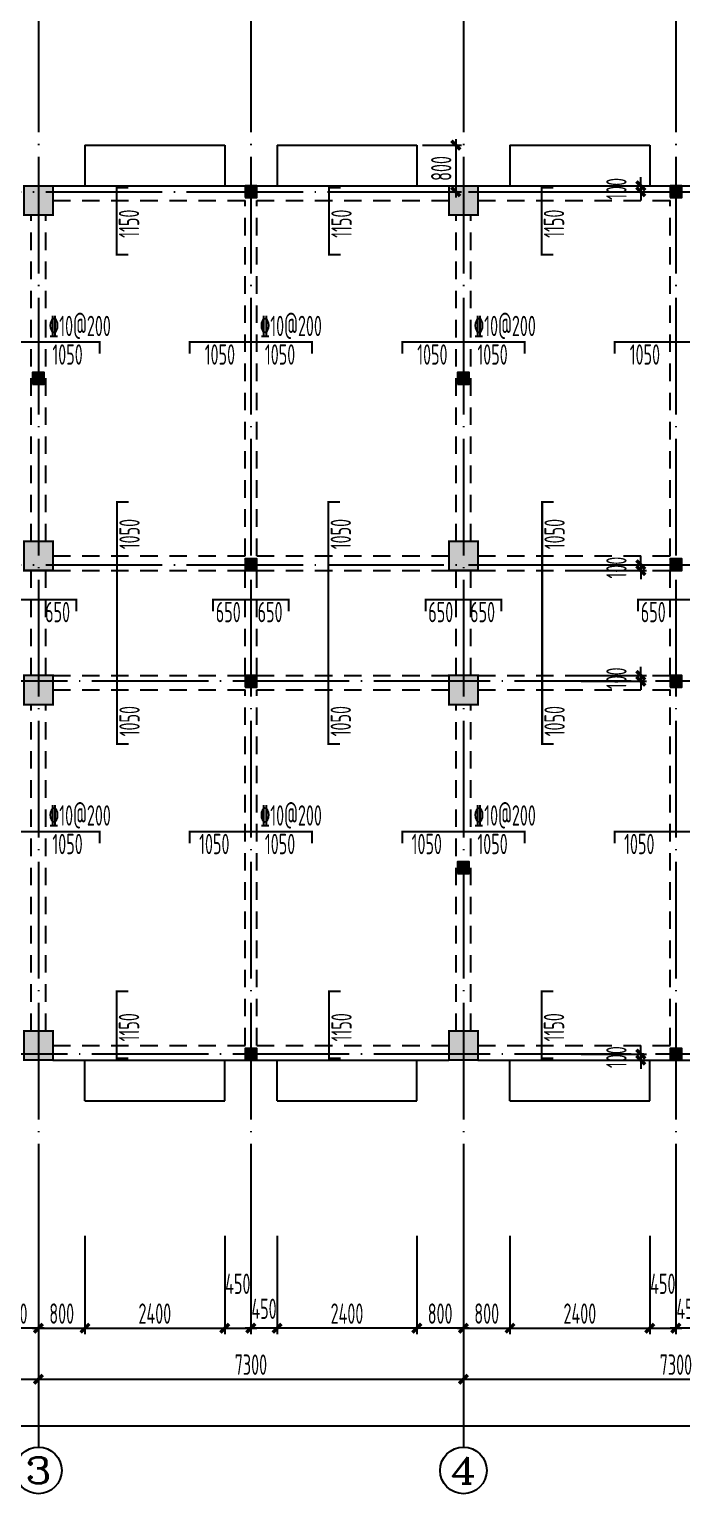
# Model space of a CAD drawing. Extents: x -472319 to -112444, y -516749 to -5704.
# Drawn here: x -292551 to -281344, y -131642 to -106511 of the extents above; entities that cross this region are included whole.
import ezdxf
from ezdxf.enums import TextEntityAlignment as Align

# ---------------------------------------------------------------- set-up
doc = ezdxf.new("R2010")
doc.units = 0
doc.header["$LTSCALE"] = 100
doc.header["$MEASUREMENT"] = 0
for name, pattern in [('3', [5, 3, -2]), ('CENTER', [2, 1.25, -0.25, 0.25, -0.25]), ('DOTE', [2.42, 2, -0.2, 0.02, -0.2])]:
    doc.linetypes.add(name, pattern=pattern)
for name, color, linetype in [('1301', 24, 'Continuous'), ('1305', 1, 'Continuous'), ('1306', 94, 'Continuous'), ('1307', 7, 'Continuous'), ('AXIS', 3, 'Continuous'), ('AXIS_TEXT', 7, 'Continuous'), ('COLUMN', 9, 'Continuous'), ('DOTE', 1, 'CENTER'), ('S_BEAM', 4, 'Continuous'), ('S_BEAMDASH', 134, '3'), ('S_CL', 2, 'Continuous'), ('坡道', 7, 'Continuous')]:
    doc.layers.add(name, color=color, linetype=linetype)
doc.styles.add('_TCH_AXIS', font='COMPLEX', dxfattribs={"bigfont": 'GBCBIG'})
doc.styles.add('COMPLEX', font='COMPLEX')
doc.styles.add('HZ', font='tssdeng.shx', dxfattribs={"width": 0.6, "height": 350, "bigfont": 'a.shx'})
doc.styles.get("Standard").update_dxf_attribs({"font": 'tssdeng.shx', "width": 0.6, "bigfont": 'a.shx'})
doc.dimstyles.new('DIMN', dxfattribs={"dimtxt": 350, "dimasz": 150, "dimexe": 100, "dimexo": 100, "dimgap": 75, "dimtad": 1, "dimdec": 0, "dimzin": 0, "dimdsep": 46, "dimtxsty": 'HZ', "dimblk": 'ARCHTICK', "dimcen": 0.09, "dimdle": 100, "dimclrd": 3, "dimclre": 3, "dimclrt": 7, "dimazin": 2, "dimtfac": 1, "dimtdec": 0, "dimtmove": 2, "dimatfit": 3, "dimldrblk": 'ARCHTICK', "dimfxl": 1, "dimtolj": 1, "dimtzin": 0, "dimarcsym": 0})

# ---------------------------------------------------------------- blocks, each defined once
blk = doc.blocks.new('_ArchTick')
at = {"color": 0, "linetype": 'ByBlock', "const_width": 0.4}
blk.add_lwpolyline([(-0.5, -0.5), (0.5, 0.5)], dxfattribs=at)
blk = doc.blocks.new('*D761')
at = {"layer": 'AXIS', "color": 3, "lineweight": -2, "transparency": 16777216}
for p, q in [((-299694, -128529), (-299694, -129777)), ((-292394, -128529), (-292394, -129777)), ((-299794, -129677), (-292294, -129677))]:
    blk.add_line(p, q, dxfattribs=at)
at = {"layer": 'Defpoints', "color": 0, "transparency": 16777216}
for p in [(-299694, -128429), (-292394, -128429), (-292394, -129677)]:
    blk.add_point(p, dxfattribs=at)
at = {"layer": 'AXIS', "color": 3, "lineweight": -2, "transparency": 16777216, "xscale": 150, "yscale": 150, "zscale": 150, "rotation": 180}
blk.add_blockref('_ArchTick', (-299694, -129677), dxfattribs=at)
at = {"layer": 'AXIS', "color": 3, "lineweight": -2, "transparency": 16777216, "xscale": 150, "yscale": 150, "zscale": 150}
blk.add_blockref('_ArchTick', (-292394, -129677), dxfattribs=at)
at = {"layer": 'AXIS', "color": 7, "transparency": 16777216, "insert": (-296044, -129427), "char_height": 350, "attachment_point": 5, "style": 'HZ'}
blk.add_mtext('\\A1;7300', dxfattribs=at)
blk = doc.blocks.new('*D762')
at = {"layer": 'AXIS', "color": 3, "lineweight": -2, "transparency": 16777216}
for p, q in [((-292394, -128529), (-292394, -129777)), ((-285094, -128529), (-285094, -129777)), ((-292494, -129677), (-284994, -129677))]:
    blk.add_line(p, q, dxfattribs=at)
at = {"layer": 'Defpoints', "color": 0, "transparency": 16777216}
for p in [(-292394, -128429), (-285094, -128429), (-285094, -129677)]:
    blk.add_point(p, dxfattribs=at)
at = {"layer": 'AXIS', "color": 3, "lineweight": -2, "transparency": 16777216, "xscale": 150, "yscale": 150, "zscale": 150, "rotation": 180}
blk.add_blockref('_ArchTick', (-292394, -129677), dxfattribs=at)
at = {"layer": 'AXIS', "color": 3, "lineweight": -2, "transparency": 16777216, "xscale": 150, "yscale": 150, "zscale": 150}
blk.add_blockref('_ArchTick', (-285094, -129677), dxfattribs=at)
at = {"layer": 'AXIS', "color": 7, "transparency": 16777216, "insert": (-288744, -129427), "char_height": 350, "attachment_point": 5, "style": 'HZ'}
blk.add_mtext('\\A1;7300', dxfattribs=at)
blk = doc.blocks.new('*D780')
at = {"layer": 'AXIS', "color": 3, "lineweight": -2, "transparency": 16777216}
for p, q in [((-285094, -128529), (-285094, -129777)), ((-277794, -128529), (-277794, -129777)), ((-285194, -129677), (-277694, -129677))]:
    blk.add_line(p, q, dxfattribs=at)
at = {"layer": 'Defpoints', "color": 0, "transparency": 16777216}
for p in [(-285094, -128429), (-277794, -128429), (-277794, -129677)]:
    blk.add_point(p, dxfattribs=at)
at = {"layer": 'AXIS', "color": 3, "lineweight": -2, "transparency": 16777216, "xscale": 150, "yscale": 150, "zscale": 150, "rotation": 180}
blk.add_blockref('_ArchTick', (-285094, -129677), dxfattribs=at)
at = {"layer": 'AXIS', "color": 3, "lineweight": -2, "transparency": 16777216, "xscale": 150, "yscale": 150, "zscale": 150}
blk.add_blockref('_ArchTick', (-277794, -129677), dxfattribs=at)
at = {"layer": 'AXIS', "color": 7, "transparency": 16777216, "insert": (-281444, -129427), "char_height": 350, "attachment_point": 5, "style": 'HZ'}
blk.add_mtext('\\A1;7300', dxfattribs=at)
blk = doc.blocks.new('*D786')
at = {"layer": 'AXIS', "color": 3, "lineweight": -2, "transparency": 16777216}
for p, q in [((-302694, -128529), (-302694, -130577)), ((-242894, -128529), (-242894, -130577)), ((-302794, -130477), (-242794, -130477))]:
    blk.add_line(p, q, dxfattribs=at)
at = {"layer": 'Defpoints', "color": 0, "transparency": 16777216}
for p in [(-302694, -128429), (-242894, -128429), (-242894, -130477)]:
    blk.add_point(p, dxfattribs=at)
at = {"layer": 'AXIS', "color": 3, "lineweight": -2, "transparency": 16777216, "xscale": 150, "yscale": 150, "zscale": 150, "rotation": 180}
blk.add_blockref('_ArchTick', (-302694, -130477), dxfattribs=at)
at = {"layer": 'AXIS', "color": 3, "lineweight": -2, "transparency": 16777216, "xscale": 150, "yscale": 150, "zscale": 150}
blk.add_blockref('_ArchTick', (-242894, -130477), dxfattribs=at)
at = {"layer": 'AXIS', "color": 7, "transparency": 16777216, "insert": (-272794, -130227), "char_height": 350, "attachment_point": 5, "style": 'HZ'}
blk.add_mtext('\\A1;59800', dxfattribs=at)
blk = doc.blocks.new('_AXISO')
blk.add_circle((0, 0), 0.5)
at = {"layer": 'AXIS_TEXT', "style": 'COMPLEX', "width": 1.041667}
blk.add_attdef('A', text='', height=0.56, dxfattribs=at).set_placement((-0.25, -0.28), (0.25, -0.28), align=Align.FIT)
blk = doc.blocks.new('*D817')
at = {"layer": '1301', "color": 3, "lineweight": -2, "transparency": 16777216}
for p, q in [((-281444, -127219), (-281444, -128901)), ((-280994, -127219), (-280994, -128901)), ((-280894, -128801), (-281544, -128801))]:
    blk.add_line(p, q, dxfattribs=at)
at = {"layer": 'Defpoints', "color": 0, "transparency": 16777216}
for p in [(-281444, -127119), (-280994, -127119), (-281444, -128801)]:
    blk.add_point(p, dxfattribs=at)
at = {"layer": '1301', "color": 3, "lineweight": -2, "transparency": 16777216, "xscale": 150, "yscale": 150, "zscale": 150, "rotation": 180}
blk.add_blockref('_ArchTick', (-281444, -128801), dxfattribs=at)
at = {"layer": '1301', "color": 3, "lineweight": -2, "transparency": 16777216, "xscale": 150, "yscale": 150, "zscale": 150}
blk.add_blockref('_ArchTick', (-280994, -128801), dxfattribs=at)
at = {"layer": '1301', "color": 7, "transparency": 16777216, "insert": (-281219, -128468), "char_height": 350, "attachment_point": 5, "style": 'HZ'}
blk.add_mtext('\\A1;450', dxfattribs=at)
blk = doc.blocks.new('*D818')
at = {"layer": '1301', "color": 3, "lineweight": -2, "transparency": 16777216}
for p, q in [((-285094, -127219), (-285094, -128901)), ((-284294, -127219), (-284294, -128901)), ((-285194, -128801), (-284194, -128801))]:
    blk.add_line(p, q, dxfattribs=at)
at = {"layer": 'Defpoints', "color": 0, "transparency": 16777216}
for p in [(-285094, -127119), (-284294, -127119), (-284294, -128801)]:
    blk.add_point(p, dxfattribs=at)
at = {"layer": '1301', "color": 3, "lineweight": -2, "transparency": 16777216, "xscale": 150, "yscale": 150, "zscale": 150, "rotation": 180}
blk.add_blockref('_ArchTick', (-285094, -128801), dxfattribs=at)
at = {"layer": '1301', "color": 3, "lineweight": -2, "transparency": 16777216, "xscale": 150, "yscale": 150, "zscale": 150}
blk.add_blockref('_ArchTick', (-284294, -128801), dxfattribs=at)
at = {"layer": '1301', "color": 7, "transparency": 16777216, "insert": (-284694, -128551), "char_height": 350, "attachment_point": 5, "style": 'HZ'}
blk.add_mtext('\\A1;800', dxfattribs=at)
blk = doc.blocks.new('*D819')
at = {"layer": '1301', "color": 3, "lineweight": -2, "transparency": 16777216}
for p, q in [((-284294, -127219), (-284294, -128901)), ((-281894, -127219), (-281894, -128901)), ((-284394, -128801), (-281794, -128801))]:
    blk.add_line(p, q, dxfattribs=at)
at = {"layer": 'Defpoints', "color": 0, "transparency": 16777216}
for p in [(-284294, -127119), (-281894, -127119), (-281894, -128801)]:
    blk.add_point(p, dxfattribs=at)
at = {"layer": '1301', "color": 3, "lineweight": -2, "transparency": 16777216, "xscale": 150, "yscale": 150, "zscale": 150, "rotation": 180}
blk.add_blockref('_ArchTick', (-284294, -128801), dxfattribs=at)
at = {"layer": '1301', "color": 3, "lineweight": -2, "transparency": 16777216, "xscale": 150, "yscale": 150, "zscale": 150}
blk.add_blockref('_ArchTick', (-281894, -128801), dxfattribs=at)
at = {"layer": '1301', "color": 7, "transparency": 16777216, "insert": (-283094, -128551), "char_height": 350, "attachment_point": 5, "style": 'HZ'}
blk.add_mtext('\\A1;2400', dxfattribs=at)
blk = doc.blocks.new('*D820')
at = {"layer": '1301', "color": 3, "lineweight": -2, "transparency": 16777216}
for p, q in [((-281894, -127219), (-281894, -128901)), ((-281444, -127219), (-281444, -128901)), ((-281994, -128801), (-281344, -128801))]:
    blk.add_line(p, q, dxfattribs=at)
at = {"layer": 'Defpoints', "color": 0, "transparency": 16777216}
for p in [(-281894, -127119), (-281444, -127119), (-281444, -128801)]:
    blk.add_point(p, dxfattribs=at)
at = {"layer": '1301', "color": 3, "lineweight": -2, "transparency": 16777216, "xscale": 150, "yscale": 150, "zscale": 150, "rotation": 180}
blk.add_blockref('_ArchTick', (-281894, -128801), dxfattribs=at)
at = {"layer": '1301', "color": 3, "lineweight": -2, "transparency": 16777216, "xscale": 150, "yscale": 150, "zscale": 150}
blk.add_blockref('_ArchTick', (-281444, -128801), dxfattribs=at)
at = {"layer": '1301', "color": 7, "transparency": 16777216, "insert": (-281669, -128039), "char_height": 350, "attachment_point": 5, "style": 'HZ'}
blk.add_mtext('\\A1;450', dxfattribs=at)
blk = doc.blocks.new('*D799')
at = {"layer": '1301', "color": 3, "lineweight": -2, "transparency": 16777216}
for p, q in [((-285894, -127219), (-285894, -128901)), ((-285094, -127219), (-285094, -128901)), ((-284994, -128801), (-285994, -128801))]:
    blk.add_line(p, q, dxfattribs=at)
at = {"layer": 'Defpoints', "color": 0, "transparency": 16777216}
for p in [(-285894, -127119), (-285094, -127119), (-285894, -128801)]:
    blk.add_point(p, dxfattribs=at)
at = {"layer": '1301', "color": 3, "lineweight": -2, "transparency": 16777216, "xscale": 150, "yscale": 150, "zscale": 150, "rotation": 180}
blk.add_blockref('_ArchTick', (-285894, -128801), dxfattribs=at)
at = {"layer": '1301', "color": 3, "lineweight": -2, "transparency": 16777216, "xscale": 150, "yscale": 150, "zscale": 150}
blk.add_blockref('_ArchTick', (-285094, -128801), dxfattribs=at)
at = {"layer": '1301', "color": 7, "transparency": 16777216, "insert": (-285494, -128551), "char_height": 350, "attachment_point": 5, "style": 'HZ'}
blk.add_mtext('\\A1;800', dxfattribs=at)
blk = doc.blocks.new('*D800')
at = {"layer": '1301', "color": 3, "lineweight": -2, "transparency": 16777216}
for p, q in [((-288294, -127219), (-288294, -128901)), ((-285894, -127219), (-285894, -128901)), ((-285794, -128801), (-288394, -128801))]:
    blk.add_line(p, q, dxfattribs=at)
at = {"layer": 'Defpoints', "color": 0, "transparency": 16777216}
for p in [(-288294, -127119), (-285894, -127119), (-288294, -128801)]:
    blk.add_point(p, dxfattribs=at)
at = {"layer": '1301', "color": 3, "lineweight": -2, "transparency": 16777216, "xscale": 150, "yscale": 150, "zscale": 150, "rotation": 180}
blk.add_blockref('_ArchTick', (-288294, -128801), dxfattribs=at)
at = {"layer": '1301', "color": 3, "lineweight": -2, "transparency": 16777216, "xscale": 150, "yscale": 150, "zscale": 150}
blk.add_blockref('_ArchTick', (-285894, -128801), dxfattribs=at)
at = {"layer": '1301', "color": 7, "transparency": 16777216, "insert": (-287094, -128551), "char_height": 350, "attachment_point": 5, "style": 'HZ'}
blk.add_mtext('\\A1;2400', dxfattribs=at)
blk = doc.blocks.new('*D801')
at = {"layer": '1301', "color": 3, "lineweight": -2, "transparency": 16777216}
for p, q in [((-288744, -127219), (-288744, -128901)), ((-288294, -127219), (-288294, -128901)), ((-288194, -128801), (-288844, -128801))]:
    blk.add_line(p, q, dxfattribs=at)
at = {"layer": 'Defpoints', "color": 0, "transparency": 16777216}
for p in [(-288744, -127119), (-288294, -127119), (-288744, -128801)]:
    blk.add_point(p, dxfattribs=at)
at = {"layer": '1301', "color": 3, "lineweight": -2, "transparency": 16777216, "xscale": 150, "yscale": 150, "zscale": 150, "rotation": 180}
blk.add_blockref('_ArchTick', (-288744, -128801), dxfattribs=at)
at = {"layer": '1301', "color": 3, "lineweight": -2, "transparency": 16777216, "xscale": 150, "yscale": 150, "zscale": 150}
blk.add_blockref('_ArchTick', (-288294, -128801), dxfattribs=at)
at = {"layer": '1301', "color": 7, "transparency": 16777216, "insert": (-288519, -128468), "char_height": 350, "attachment_point": 5, "style": 'HZ'}
blk.add_mtext('\\A1;450', dxfattribs=at)
blk = doc.blocks.new('*D802')
at = {"layer": '1301', "color": 3, "lineweight": -2, "transparency": 16777216}
for p, q in [((-292394, -127219), (-292394, -128901)), ((-291594, -127219), (-291594, -128901)), ((-292494, -128801), (-291494, -128801))]:
    blk.add_line(p, q, dxfattribs=at)
at = {"layer": 'Defpoints', "color": 0, "transparency": 16777216}
for p in [(-292394, -127119), (-291594, -127119), (-291594, -128801)]:
    blk.add_point(p, dxfattribs=at)
at = {"layer": '1301', "color": 3, "lineweight": -2, "transparency": 16777216, "xscale": 150, "yscale": 150, "zscale": 150, "rotation": 180}
blk.add_blockref('_ArchTick', (-292394, -128801), dxfattribs=at)
at = {"layer": '1301', "color": 3, "lineweight": -2, "transparency": 16777216, "xscale": 150, "yscale": 150, "zscale": 150}
blk.add_blockref('_ArchTick', (-291594, -128801), dxfattribs=at)
at = {"layer": '1301', "color": 7, "transparency": 16777216, "insert": (-291994, -128551), "char_height": 350, "attachment_point": 5, "style": 'HZ'}
blk.add_mtext('\\A1;800', dxfattribs=at)
blk = doc.blocks.new('*D803')
at = {"layer": '1301', "color": 3, "lineweight": -2, "transparency": 16777216}
for p, q in [((-291594, -127219), (-291594, -128901)), ((-289194, -127219), (-289194, -128901)), ((-291694, -128801), (-289094, -128801))]:
    blk.add_line(p, q, dxfattribs=at)
at = {"layer": 'Defpoints', "color": 0, "transparency": 16777216}
for p in [(-291594, -127119), (-289194, -127119), (-289194, -128801)]:
    blk.add_point(p, dxfattribs=at)
at = {"layer": '1301', "color": 3, "lineweight": -2, "transparency": 16777216, "xscale": 150, "yscale": 150, "zscale": 150, "rotation": 180}
blk.add_blockref('_ArchTick', (-291594, -128801), dxfattribs=at)
at = {"layer": '1301', "color": 3, "lineweight": -2, "transparency": 16777216, "xscale": 150, "yscale": 150, "zscale": 150}
blk.add_blockref('_ArchTick', (-289194, -128801), dxfattribs=at)
at = {"layer": '1301', "color": 7, "transparency": 16777216, "insert": (-290394, -128551), "char_height": 350, "attachment_point": 5, "style": 'HZ'}
blk.add_mtext('\\A1;2400', dxfattribs=at)
blk = doc.blocks.new('*D804')
at = {"layer": '1301', "color": 3, "lineweight": -2, "transparency": 16777216}
for p, q in [((-289194, -127219), (-289194, -128901)), ((-288744, -127219), (-288744, -128901)), ((-289294, -128801), (-288644, -128801))]:
    blk.add_line(p, q, dxfattribs=at)
at = {"layer": 'Defpoints', "color": 0, "transparency": 16777216}
for p in [(-289194, -127119), (-288744, -127119), (-288744, -128801)]:
    blk.add_point(p, dxfattribs=at)
at = {"layer": '1301', "color": 3, "lineweight": -2, "transparency": 16777216, "xscale": 150, "yscale": 150, "zscale": 150, "rotation": 180}
blk.add_blockref('_ArchTick', (-289194, -128801), dxfattribs=at)
at = {"layer": '1301', "color": 3, "lineweight": -2, "transparency": 16777216, "xscale": 150, "yscale": 150, "zscale": 150}
blk.add_blockref('_ArchTick', (-288744, -128801), dxfattribs=at)
at = {"layer": '1301', "color": 7, "transparency": 16777216, "insert": (-288969, -128039), "char_height": 350, "attachment_point": 5, "style": 'HZ'}
blk.add_mtext('\\A1;450', dxfattribs=at)
blk = doc.blocks.new('*D793')
at = {"layer": '1301', "color": 3, "lineweight": -2, "transparency": 16777216}
for p, q in [((-293194, -127219), (-293194, -128901)), ((-292394, -127219), (-292394, -128901)), ((-292294, -128801), (-293294, -128801))]:
    blk.add_line(p, q, dxfattribs=at)
at = {"layer": 'Defpoints', "color": 0, "transparency": 16777216}
for p in [(-293194, -127119), (-292394, -127119), (-293194, -128801)]:
    blk.add_point(p, dxfattribs=at)
at = {"layer": '1301', "color": 3, "lineweight": -2, "transparency": 16777216, "xscale": 150, "yscale": 150, "zscale": 150, "rotation": 180}
blk.add_blockref('_ArchTick', (-293194, -128801), dxfattribs=at)
at = {"layer": '1301', "color": 3, "lineweight": -2, "transparency": 16777216, "xscale": 150, "yscale": 150, "zscale": 150}
blk.add_blockref('_ArchTick', (-292394, -128801), dxfattribs=at)
at = {"layer": '1301', "color": 7, "transparency": 16777216, "insert": (-292794, -128551), "char_height": 350, "attachment_point": 5, "style": 'HZ'}
blk.add_mtext('\\A1;800', dxfattribs=at)
blk = doc.blocks.new('*D875')
at = {"layer": '1301', "color": 3, "lineweight": -2, "transparency": 16777216}
for p, q in [((-285794, -108499), (-285124, -108499)), ((-285224, -108399), (-285224, -109399)), ((-285794, -109299), (-285124, -109299))]:
    blk.add_line(p, q, dxfattribs=at)
at = {"layer": 'Defpoints', "color": 0, "transparency": 16777216}
for p in [(-285894, -108499), (-285894, -109299), (-285224, -109299)]:
    blk.add_point(p, dxfattribs=at)
at = {"layer": '1301', "color": 3, "lineweight": -2, "transparency": 16777216, "xscale": 150, "yscale": 150, "zscale": 150}
for p, rotation in [((-285224, -108499), 90), ((-285224, -109299), 270)]:
    blk.add_blockref('_ArchTick', p, dxfattribs=dict(at, rotation=rotation))
at = {"layer": '1301', "color": 7, "transparency": 16777216, "insert": (-285474, -108899), "char_height": 350, "attachment_point": 5, "rotation": 90, "style": 'HZ'}
blk.add_mtext('\\A1;800', dxfattribs=at)
blk = doc.blocks.new('*D883')
at = {"layer": '1301', "color": 3, "lineweight": -2, "transparency": 16777216}
for p, q in [((-283070, -124099), (-281947, -124099)), ((-282047, -124099), (-282047, -123949)), ((-282047, -124099), (-282047, -124199)), ((-283070, -124199), (-281947, -124199)), ((-282047, -124199), (-282047, -124349))]:
    blk.add_line(p, q, dxfattribs=at)
at = {"layer": 'Defpoints', "color": 0, "transparency": 16777216}
for p in [(-283170, -124099), (-283170, -124199), (-282047, -124199)]:
    blk.add_point(p, dxfattribs=at)
at = {"layer": '1301', "color": 3, "lineweight": -2, "transparency": 16777216, "xscale": 150, "yscale": 150, "zscale": 150}
for p, rotation in [((-282047, -124099), 270), ((-282047, -124199), 90)]:
    blk.add_blockref('_ArchTick', p, dxfattribs=dict(at, rotation=rotation))
at = {"layer": '1301', "color": 7, "transparency": 16777216, "insert": (-282466, -124149), "char_height": 350, "attachment_point": 5, "rotation": 90, "style": 'HZ'}
blk.add_mtext('\\A1;100', dxfattribs=at)
blk = doc.blocks.new('*D884')
at = {"layer": '1301', "color": 3, "lineweight": -2, "transparency": 16777216}
for p, q in [((-283070, -117599), (-281947, -117599)), ((-282047, -117599), (-282047, -117449)), ((-282047, -117599), (-282047, -117699)), ((-283070, -117699), (-281947, -117699)), ((-282047, -117699), (-282047, -117849))]:
    blk.add_line(p, q, dxfattribs=at)
at = {"layer": 'Defpoints', "color": 0, "transparency": 16777216}
for p in [(-283170, -117599), (-283170, -117699), (-282047, -117699)]:
    blk.add_point(p, dxfattribs=at)
at = {"layer": '1301', "color": 3, "lineweight": -2, "transparency": 16777216, "xscale": 150, "yscale": 150, "zscale": 150}
for p, rotation in [((-282047, -117599), 270), ((-282047, -117699), 90)]:
    blk.add_blockref('_ArchTick', p, dxfattribs=dict(at, rotation=rotation))
at = {"layer": '1301', "color": 7, "transparency": 16777216, "insert": (-282466, -117649), "char_height": 350, "attachment_point": 5, "rotation": 90, "style": 'HZ'}
blk.add_mtext('\\A1;100', dxfattribs=at)
blk = doc.blocks.new('*D885')
at = {"layer": '1301', "color": 3, "lineweight": -2, "transparency": 16777216}
for p, q in [((-282047, -115699), (-282047, -115549)), ((-283070, -115699), (-281947, -115699)), ((-283070, -115799), (-281947, -115799)), ((-282047, -115699), (-282047, -115799)), ((-282047, -115799), (-282047, -115949))]:
    blk.add_line(p, q, dxfattribs=at)
at = {"layer": 'Defpoints', "color": 0, "transparency": 16777216}
for p in [(-283170, -115699), (-283170, -115799), (-282047, -115799)]:
    blk.add_point(p, dxfattribs=at)
at = {"layer": '1301', "color": 3, "lineweight": -2, "transparency": 16777216, "xscale": 150, "yscale": 150, "zscale": 150}
for p, rotation in [((-282047, -115699), 270), ((-282047, -115799), 90)]:
    blk.add_blockref('_ArchTick', p, dxfattribs=dict(at, rotation=rotation))
at = {"layer": '1301', "color": 7, "transparency": 16777216, "insert": (-282466, -115749), "char_height": 350, "attachment_point": 5, "rotation": 90, "style": 'HZ'}
blk.add_mtext('\\A1;100', dxfattribs=at)
blk = doc.blocks.new('*D886')
at = {"layer": '1301', "color": 3, "lineweight": -2, "transparency": 16777216}
for p, q in [((-282047, -109199), (-282047, -109049)), ((-283070, -109199), (-281947, -109199)), ((-283070, -109299), (-281947, -109299)), ((-282047, -109199), (-282047, -109299)), ((-282047, -109299), (-282047, -109449))]:
    blk.add_line(p, q, dxfattribs=at)
at = {"layer": 'Defpoints', "color": 0, "transparency": 16777216}
for p in [(-283170, -109199), (-283170, -109299), (-282047, -109299)]:
    blk.add_point(p, dxfattribs=at)
at = {"layer": '1301', "color": 3, "lineweight": -2, "transparency": 16777216, "xscale": 150, "yscale": 150, "zscale": 150}
for p, rotation in [((-282047, -109199), 270), ((-282047, -109299), 90)]:
    blk.add_blockref('_ArchTick', p, dxfattribs=dict(at, rotation=rotation))
at = {"layer": '1301', "color": 7, "transparency": 16777216, "insert": (-282466, -109249), "char_height": 350, "attachment_point": 5, "rotation": 90, "style": 'HZ'}
blk.add_mtext('\\A1;100', dxfattribs=at)

msp = doc.modelspace()

# ---------------------------------------------------------------- hatches: boundary and pattern name
at = {"layer": 'COLUMN'}
h = msp.add_hatch(dxfattribs=at)
h.set_pattern_fill('ANSI31', color=0)
h.set_pattern_definition([(45, (-339881.33058, 76339.10955), (-0.08838834765, 0.08838834765), [])])
h.paths.add_polyline_path([(-288843.831, -109398.89), (-288643.831, -109398.89), (-288643.831, -109198.89), (-288843.831, -109198.89)])
h = msp.add_hatch(dxfattribs=at)
h.set_pattern_fill('ANSI31', color=0)
h.set_pattern_definition([(45, (-332581.33254, 76339.10955), (-0.08838834765, 0.08838834765), [])])
h.paths.add_polyline_path([(-281543.833, -109398.89), (-281343.833, -109398.89), (-281343.833, -109198.89), (-281543.833, -109198.89)])
h = msp.add_hatch(dxfattribs=at)
h.set_pattern_fill('ANSI31', color=0)
h.set_pattern_definition([(45, (-343531.33058, 73139.10809), (-0.08838834765, 0.08838834765), [])])
h.paths.add_polyline_path([(-292493.831, -112598.892), (-292293.831, -112598.892), (-292293.831, -112398.892), (-292493.831, -112398.892)])
h = msp.add_hatch(dxfattribs=at)
h.set_pattern_fill('ANSI31', color=0)
h.set_pattern_definition([(45, (-336231.33058, 73139.10809), (-0.08838834765, 0.08838834765), [])])
h.paths.add_polyline_path([(-285193.831, -112598.892), (-284993.831, -112598.892), (-284993.831, -112398.892), (-285193.831, -112398.892)])
h = msp.add_hatch(dxfattribs=at)
h.set_pattern_fill('ANSI31', color=0)
h.set_pattern_definition([(45, (-339881.33058, 69939.10858), (-0.08838834765, 0.08838834765), [])])
h.paths.add_polyline_path([(-288843.831, -115798.891), (-288643.831, -115798.891), (-288643.831, -115598.891), (-288843.831, -115598.891)])
h = msp.add_hatch(dxfattribs=at)
h.set_pattern_fill('ANSI31', color=0)
h.set_pattern_definition([(45, (-332581.33058, 69939.10858), (-0.08838834765, 0.08838834765), [])])
h.paths.add_polyline_path([(-281543.831, -115798.891), (-281343.831, -115798.891), (-281343.831, -115598.891), (-281543.831, -115598.891)])
h = msp.add_hatch(dxfattribs=at)
h.set_pattern_fill('ANSI31', color=0)
h.set_pattern_definition([(45, (-339881.33254, 67939.10858), (-0.08838834765, 0.08838834765), [])])
h.paths.add_polyline_path([(-288843.833, -117798.891), (-288643.833, -117798.891), (-288643.833, -117598.891), (-288843.833, -117598.891)])
h = msp.add_hatch(dxfattribs=at)
h.set_pattern_fill('ANSI31', color=0)
h.set_pattern_definition([(45, (-332581.33254, 67939.10858), (-0.08838834765, 0.08838834765), [])])
h.paths.add_polyline_path([(-281543.833, -117798.891), (-281343.833, -117798.891), (-281343.833, -117598.891), (-281543.833, -117598.891)])
h = msp.add_hatch(dxfattribs=at)
h.set_pattern_fill('ANSI31', color=0)
h.set_pattern_definition([(45, (-336231.33058, 64739.1076), (-0.08838834765, 0.08838834765), [])])
h.paths.add_polyline_path([(-285193.831, -120998.892), (-284993.831, -120998.892), (-284993.831, -120798.892), (-285193.831, -120798.892)])
h = msp.add_hatch(dxfattribs=at)
h.set_pattern_fill('ANSI31', color=0)
h.set_pattern_definition([(45, (-339881.33058, 61539.10858), (-0.08838834765, 0.08838834765), [])])
h.paths.add_polyline_path([(-288843.831, -124198.891), (-288643.831, -124198.891), (-288643.831, -123998.891), (-288843.831, -123998.891)])
h = msp.add_hatch(dxfattribs=at)
h.set_pattern_fill('ANSI31', color=0)
h.set_pattern_definition([(45, (-332581.33058, 61539.10858), (-0.08838834765, 0.08838834765), [])])
h.paths.add_polyline_path([(-281543.831, -124198.891), (-281343.831, -124198.891), (-281343.831, -123998.891), (-281543.831, -123998.891)])
at = {"layer": 'S_CL'}
h = msp.add_hatch(dxfattribs=at)
h.set_pattern_fill('ANSI31', color=256)
h.set_pattern_definition([(45, (113576.23945, 417478.10849), (-0.088388347648, 0.088388347648), [])])
h.paths.add_polyline_path([(-242793.829, -109698.89), (-242793.829, -109198.89), (-243293.829, -109198.89), (-243293.829, -109698.89)])
h.paths.add_polyline_path([(-242793.829, -115798.891), (-242793.829, -115298.891), (-243293.829, -115298.891), (-243293.829, -115798.891)])
h.paths.add_polyline_path([(-242793.829, -118098.891), (-242793.829, -117598.891), (-243293.829, -117598.891), (-243293.829, -118098.891)])
h.paths.add_polyline_path([(-242793.829, -124198.891), (-242793.829, -123698.891), (-243293.829, -123698.891), (-243293.829, -124198.891)])
h.paths.add_polyline_path([(-245643.829, -109698.89), (-245643.829, -109198.89), (-246143.829, -109198.89), (-246143.829, -109698.89)])
h.paths.add_polyline_path([(-245643.829, -115798.891), (-245643.829, -115298.891), (-246143.829, -115298.891), (-246143.829, -115798.891)])
h.paths.add_polyline_path([(-245643.829, -118098.891), (-245643.829, -117598.891), (-246143.829, -117598.891), (-246143.829, -118098.891)])
h.paths.add_polyline_path([(-245643.829, -124198.891), (-245643.829, -123698.891), (-246143.829, -123698.891), (-246143.829, -124198.891)])
h.paths.add_polyline_path([(-252943.829, -109698.89), (-252943.829, -109198.89), (-253443.829, -109198.89), (-253443.829, -109698.89)])
h.paths.add_polyline_path([(-252943.829, -115798.891), (-252943.829, -115298.891), (-253443.829, -115298.891), (-253443.829, -115798.891)])
h.paths.add_polyline_path([(-252943.829, -118098.891), (-252943.829, -117598.891), (-253443.829, -117598.891), (-253443.829, -118098.891)])
h.paths.add_polyline_path([(-252943.829, -124198.891), (-252943.829, -123698.891), (-253443.829, -123698.891), (-253443.829, -124198.891)])
h.paths.add_polyline_path([(-260243.829, -109698.89), (-260243.829, -109198.89), (-260743.829, -109198.89), (-260743.829, -109698.89)])
h.paths.add_polyline_path([(-260243.829, -115798.891), (-260243.829, -115298.891), (-260743.829, -115298.891), (-260743.829, -115798.891)])
h.paths.add_polyline_path([(-260243.829, -118098.891), (-260243.829, -117598.891), (-260743.829, -117598.891), (-260743.829, -118098.891)])
h.paths.add_polyline_path([(-260243.829, -124198.891), (-260243.829, -123698.891), (-260743.829, -123698.891), (-260743.829, -124198.891)])
h.paths.add_polyline_path([(-267543.829, -109698.89), (-267543.829, -109198.89), (-268043.829, -109198.89), (-268043.829, -109698.89)])
h.paths.add_polyline_path([(-267543.829, -115798.891), (-267543.829, -115298.891), (-268043.829, -115298.891), (-268043.829, -115798.891)])
h.paths.add_polyline_path([(-267543.829, -118098.891), (-267543.829, -117598.891), (-268043.829, -117598.891), (-268043.829, -118098.891)])
h.paths.add_polyline_path([(-267543.829, -124198.891), (-267543.829, -123598.891), (-268043.829, -123598.891), (-268043.829, -124198.891)])
h.paths.add_polyline_path([(-270543.829, -109698.89), (-270543.829, -109198.89), (-271043.829, -109198.89), (-271043.829, -109698.89)])
h.paths.add_polyline_path([(-270543.829, -115798.891), (-270543.829, -115298.891), (-271043.829, -115298.891), (-271043.829, -115798.891)])
h.paths.add_polyline_path([(-277543.831, -109798.89), (-277543.831, -109198.89), (-278043.831, -109198.89), (-278043.831, -109798.89)])
h.paths.add_polyline_path([(-277543.831, -115798.891), (-277543.831, -115298.891), (-278043.831, -115298.891), (-278043.831, -115798.891)])
h.paths.add_polyline_path([(-277543.831, -118098.891), (-277543.831, -117598.891), (-278043.831, -117598.891), (-278043.831, -118098.891)])
h.paths.add_polyline_path([(-277543.831, -124198.891), (-277543.831, -123598.891), (-278043.831, -123598.891), (-278043.831, -124198.891)])
h.paths.add_polyline_path([(-284843.831, -109698.89), (-284843.831, -109198.89), (-285343.831, -109198.89), (-285343.831, -109698.89)])
h.paths.add_polyline_path([(-284843.831, -115798.891), (-284843.831, -115298.891), (-285343.831, -115298.891), (-285343.831, -115798.891)])
h.paths.add_polyline_path([(-284843.831, -118098.891), (-284843.831, -117598.891), (-285343.831, -117598.891), (-285343.831, -118098.891)])
h.paths.add_polyline_path([(-284843.831, -124198.891), (-284843.831, -123698.891), (-285343.831, -123698.891), (-285343.831, -124198.891)])
h.paths.add_polyline_path([(-292143.831, -109698.89), (-292143.831, -109198.89), (-292643.831, -109198.89), (-292643.831, -109698.89)])
h.paths.add_polyline_path([(-292143.831, -115798.891), (-292143.831, -115298.891), (-292643.831, -115298.891), (-292643.831, -115798.891)])
h.paths.add_polyline_path([(-292143.831, -118098.891), (-292143.831, -117598.891), (-292643.831, -117598.891), (-292643.831, -118098.891)])
h.paths.add_polyline_path([(-292143.831, -124198.891), (-292143.831, -123698.891), (-292643.831, -123698.891), (-292643.831, -124198.891)])
h.paths.add_polyline_path([(-299443.831, -109698.89), (-299443.831, -109198.89), (-299943.831, -109198.89), (-299943.831, -109698.89)])
h.paths.add_polyline_path([(-299443.831, -115798.891), (-299443.831, -115298.891), (-299943.831, -115298.891), (-299943.831, -115798.891)])
h.paths.add_polyline_path([(-299443.831, -118098.891), (-299443.831, -117598.891), (-299943.831, -117598.891), (-299943.831, -118098.891)])
h.paths.add_polyline_path([(-299443.831, -124198.891), (-299443.831, -123698.891), (-299943.831, -123698.891), (-299943.831, -124198.891)])
h.paths.add_polyline_path([(-302293.831, -109698.89), (-302293.831, -109198.89), (-302793.831, -109198.89), (-302793.831, -109698.89)])
h.paths.add_polyline_path([(-302293.831, -115798.891), (-302293.831, -115298.891), (-302793.831, -115298.891), (-302793.831, -115798.891)])
h.paths.add_polyline_path([(-302293.831, -118098.891), (-302293.831, -117598.891), (-302793.831, -117598.891), (-302793.831, -118098.891)])
h.paths.add_polyline_path([(-302293.831, -124198.891), (-302293.831, -123698.891), (-302793.831, -123698.891), (-302793.831, -124198.891)])

# ---------------------------------------------------------------- linework, layer by layer
for p, q in [((-291593.829, -108498.891), (-289193.829, -108498.891)), ((-291593.829, -108498.891), (-291593.829, -109198.891)), ((-288293.829, -108498.891), (-285893.829, -108498.891)), ((-288293.829, -108498.891), (-288293.829, -109198.891)), ((-284293.829, -108498.891), (-281893.829, -108498.891)), ((-284293.829, -108498.891), (-284293.829, -109198.891)), ((-291593.829, -124898.891), (-291593.829, -124198.891)), ((-288293.829, -124898.891), (-288293.829, -124198.891)), ((-284293.829, -124898.891), (-284293.829, -124198.891)), ((-291593.829, -124898.891), (-289193.829, -124898.891)), ((-288293.829, -124898.891), (-285893.829, -124898.891)), ((-284293.829, -124898.891), (-281893.829, -124898.891))]:
    msp.add_line(p, q)
at = {"layer": '1305', "const_width": 35}
for points in [[(-290851.331, -110378.892), (-291051.331, -110378.892), (-291051.331, -109228.892), (-290851.331, -109228.892)], [(-287201.333, -110378.892), (-287401.333, -110378.892), (-287401.333, -109228.892), (-287201.333, -109228.892)], [(-283551.331, -110378.892), (-283751.331, -110378.892), (-283751.331, -109228.892), (-283551.331, -109228.892)], [(-293443.831, -112078.89), (-293443.831, -111878.89), (-291343.831, -111878.89), (-291343.831, -112078.89)], [(-289793.831, -112078.89), (-289793.831, -111878.89), (-287693.831, -111878.892), (-287693.831, -112078.892)], [(-286143.831, -112078.89), (-286143.831, -111878.89), (-284043.831, -111878.89), (-284043.831, -112078.89)], [(-282493.833, -112078.888), (-282493.833, -111878.888), (-280393.833, -111878.89), (-280393.833, -112078.89)], [(-290842.333, -118773.891), (-291042.333, -118773.891), (-291042.333, -114623.891), (-290842.333, -114623.891)], [(-287213.833, -118773.891), (-287413.833, -118773.891), (-287413.833, -114623.891), (-287213.833, -114623.891)], [(-283541.333, -118773.891), (-283741.333, -118773.891), (-283741.333, -114623.891), (-283541.333, -114623.891)], [(-293043.831, -116498.891), (-293043.831, -116298.891), (-291743.831, -116298.891), (-291743.831, -116498.891)], [(-289393.832, -116498.891), (-289393.832, -116298.891), (-288093.833, -116298.891), (-288093.833, -116498.891)], [(-285743.831, -116498.891), (-285743.831, -116298.891), (-284443.831, -116298.891), (-284443.831, -116498.891)], [(-282093.831, -116498.891), (-282093.831, -116298.891), (-280793.831, -116298.891), (-280793.831, -116498.891)], [(-293443.832, -120478.892), (-293443.831, -120278.892), (-291343.831, -120278.892), (-291343.832, -120478.892)], [(-289793.832, -120478.892), (-289793.831, -120278.892), (-287693.831, -120278.892), (-287693.831, -120478.893)], [(-286143.831, -120478.892), (-286143.831, -120278.892), (-284043.831, -120278.892), (-284043.831, -120478.893)], [(-282493.833, -120478.892), (-282493.833, -120278.892), (-280393.833, -120278.893), (-280393.833, -120478.893)], [(-290851.331, -124168.892), (-291051.331, -124168.892), (-291051.331, -123018.892), (-290851.331, -123018.892)], [(-287201.333, -124168.892), (-287401.333, -124168.892), (-287401.333, -123018.892), (-287201.333, -123018.892)], [(-283551.331, -124168.892), (-283751.331, -124168.892), (-283751.331, -123018.892), (-283551.331, -123018.892)]]:
    msp.add_lwpolyline(points, dxfattribs=at)
at = {"layer": 'AXIS'}
for p, q in [((-292393.829, -128429.282), (-292393.829, -130841.578)), ((-285093.829, -128429.282), (-285093.829, -130841.578))]:
    msp.add_line(p, q, dxfattribs=at)
at = {"layer": 'COLUMN', "color": 0}
for points in [[(-288843.831, -109398.89), (-288643.831, -109398.89), (-288643.831, -109198.89), (-288843.831, -109198.89)], [(-281543.833, -109398.89), (-281343.833, -109398.89), (-281343.833, -109198.89), (-281543.833, -109198.89)], [(-292493.831, -112598.892), (-292293.831, -112598.892), (-292293.831, -112398.892), (-292493.831, -112398.892)], [(-285193.831, -112598.892), (-284993.831, -112598.892), (-284993.831, -112398.892), (-285193.831, -112398.892)], [(-288843.831, -115798.891), (-288643.831, -115798.891), (-288643.831, -115598.891), (-288843.831, -115598.891)], [(-281543.831, -115798.891), (-281343.831, -115798.891), (-281343.831, -115598.891), (-281543.831, -115598.891)], [(-288843.833, -117798.891), (-288643.833, -117798.891), (-288643.833, -117598.891), (-288843.833, -117598.891)], [(-281543.833, -117798.891), (-281343.833, -117798.891), (-281343.833, -117598.891), (-281543.833, -117598.891)], [(-285193.831, -120998.892), (-284993.831, -120998.892), (-284993.831, -120798.892), (-285193.831, -120798.892)], [(-288843.831, -124198.891), (-288643.831, -124198.891), (-288643.831, -123998.891), (-288843.831, -123998.891)], [(-281543.831, -124198.891), (-281343.831, -124198.891), (-281343.831, -123998.891), (-281543.831, -123998.891)]]:
    msp.add_lwpolyline(points, close=True, dxfattribs=at)
at = {"layer": 'DOTE', "linetype": 'DOTE', "ltscale": 10}
for p, q in [((-292393.829, -106279.242), (-292393.829, -128429.282)), ((-288743.829, -106279.242), (-288743.829, -128429.282)), ((-285093.829, -106279.242), (-285093.829, -128429.282)), ((-281443.829, -106279.242), (-281443.829, -128429.282)), ((-304367.647, -109298.89), (-241075.018, -109298.89)), ((-304367.647, -115698.89), (-241075.018, -115698.89)), ((-241075.018, -117698.89), (-304367.647, -117698.89)), ((-241075.018, -124098.89), (-304367.647, -124098.89))]:
    msp.add_line(p, q, dxfattribs=at)
at = {"layer": 'S_BEAM'}
for p, q in [((-292143.831, -109198.89), (-288743.831, -109198.89)), ((-288743.831, -109198.89), (-285343.831, -109198.89)), ((-284843.831, -109198.89), (-281443.831, -109198.89)), ((-281443.831, -109198.89), (-278043.831, -109198.89)), ((-292143.831, -124198.891), (-288743.831, -124198.891)), ((-288743.831, -124198.891), (-285343.831, -124198.891)), ((-284843.831, -124198.891), (-281443.831, -124198.891)), ((-281443.831, -124198.891), (-278043.831, -124198.891))]:
    msp.add_line(p, q, dxfattribs=at)
at = {"layer": 'S_BEAMDASH'}
for p, q in [((-292143.831, -109448.89), (-288843.831, -109448.89)), ((-288843.831, -115548.891), (-288843.831, -109448.89)), ((-288643.831, -115548.891), (-288643.831, -109448.89)), ((-288643.831, -109448.89), (-285343.831, -109448.89)), ((-284843.831, -109448.89), (-281543.831, -109448.89)), ((-281543.831, -115548.891), (-281543.831, -109448.89)), ((-292518.831, -115298.891), (-292518.831, -109698.89)), ((-292268.831, -115298.891), (-292268.831, -109698.89)), ((-285218.831, -115298.891), (-285218.831, -109698.89)), ((-284968.831, -115298.891), (-284968.831, -109698.89)), ((-292143.831, -115548.891), (-288843.831, -115548.891)), ((-288643.831, -115548.891), (-285343.831, -115548.891)), ((-284843.831, -115548.891), (-281543.831, -115548.891)), ((-292518.831, -117598.891), (-292518.831, -115798.891)), ((-292268.831, -117598.891), (-292268.831, -115798.891)), ((-292143.831, -115798.891), (-288843.831, -115798.891)), ((-288843.831, -117598.891), (-288843.831, -115798.891)), ((-288643.831, -117598.891), (-288643.831, -115798.891)), ((-288643.831, -115798.891), (-285343.831, -115798.891)), ((-285218.831, -117598.891), (-285218.831, -115798.891)), ((-284968.831, -117598.891), (-284968.831, -115798.891)), ((-284843.831, -115798.891), (-281543.831, -115798.891)), ((-281543.831, -117598.891), (-281543.831, -115798.891)), ((-292143.831, -117598.891), (-288843.831, -117598.891)), ((-288643.831, -117598.891), (-285343.831, -117598.891)), ((-284843.831, -117598.891), (-281543.831, -117598.891)), ((-292143.831, -117848.891), (-288843.831, -117848.891)), ((-288843.831, -123948.891), (-288843.831, -117848.891)), ((-288643.831, -123948.891), (-288643.831, -117848.891)), ((-288643.831, -117848.891), (-285343.831, -117848.891)), ((-284843.831, -117848.891), (-281543.831, -117848.891)), ((-281543.831, -123948.891), (-281543.831, -117848.891)), ((-292518.831, -123698.891), (-292518.831, -118098.891)), ((-292268.831, -123698.891), (-292268.831, -118098.891)), ((-285218.831, -123698.891), (-285218.831, -118098.891)), ((-284968.831, -123698.891), (-284968.831, -118098.891)), ((-292143.831, -123948.891), (-288843.831, -123948.891)), ((-288643.831, -123948.891), (-285343.831, -123948.891)), ((-284843.831, -123948.891), (-281543.831, -123948.891))]:
    msp.add_line(p, q, dxfattribs=at)
at = {"layer": 'S_CL', "const_width": 35}
for points in [[(-292143.831, -109698.89), (-292143.831, -109198.89), (-292643.831, -109198.89), (-292643.831, -109698.89)], [(-284843.831, -109698.89), (-284843.831, -109198.89), (-285343.831, -109198.89), (-285343.831, -109698.89)], [(-292143.831, -115798.891), (-292143.831, -115298.891), (-292643.831, -115298.891), (-292643.831, -115798.891)], [(-284843.831, -115798.891), (-284843.831, -115298.891), (-285343.831, -115298.891), (-285343.831, -115798.891)], [(-292143.831, -118098.891), (-292143.831, -117598.891), (-292643.831, -117598.891), (-292643.831, -118098.891)], [(-284843.831, -118098.891), (-284843.831, -117598.891), (-285343.831, -117598.891), (-285343.831, -118098.891)], [(-292143.831, -124198.891), (-292143.831, -123698.891), (-292643.831, -123698.891), (-292643.831, -124198.891)], [(-284843.831, -124198.891), (-284843.831, -123698.891), (-285343.831, -123698.891), (-285343.831, -124198.891)]]:
    msp.add_lwpolyline(points, close=True, dxfattribs=at)
at = {"layer": '坡道'}
for p, q in [((-289193.829, -108498.891), (-289193.829, -109198.891)), ((-285893.829, -108498.891), (-285893.829, -109198.891)), ((-281893.829, -108498.891), (-281893.829, -109198.891)), ((-289193.829, -124898.891), (-289193.829, -124198.891)), ((-285893.829, -124898.891), (-285893.829, -124198.891)), ((-281893.829, -124898.891), (-281893.829, -124198.891))]:
    msp.add_line(p, q, dxfattribs=at)

# ---------------------------------------------------------------- block references
at = {"layer": 'AXIS'}
ref = msp.add_blockref('_AXISO', (-292393.829, -131241.578), dxfattribs=dict(at, xscale=800, yscale=800, zscale=800))
ref.add_attrib('A', '3', dxfattribs={"layer": 'AXIS_TEXT', "height": 452.548, "style": '_TCH_AXIS', "width": 1.5}).set_placement((-292620.103, -131467.852), (-292167.554, -131467.852), align=Align.FIT)
ref = msp.add_blockref('_AXISO', (-285093.829, -131241.578), dxfattribs=dict(at, xscale=800, yscale=800, zscale=800))
ref.add_attrib('A', '4', dxfattribs={"layer": 'AXIS_TEXT', "height": 452.548, "style": '_TCH_AXIS', "width": 1.3125}).set_placement((-285320.103, -131467.852), (-284867.554, -131467.852), align=Align.FIT)

# ---------------------------------------------------------------- texts
at = {"layer": '1306', "width": 0.6}
for s, p in [('1150', (-290662.93, -110088.892)), ('1150', (-287012.932, -110088.892)), ('1150', (-283362.93, -110088.892)), ('1050', (-290653.934, -115433.891)), ('1050', (-287025.434, -115433.891)), ('1050', (-283352.934, -115433.891)), ('1050', (-290653.934, -118644.391)), ('1050', (-287025.434, -118644.391)), ('1050', (-283352.934, -118644.391)), ('1150', (-290662.93, -123878.892)), ('1150', (-287012.932, -123878.892)), ('1150', (-283362.93, -123878.892))]:
    msp.add_text(s, height=350, rotation=90, dxfattribs=at).set_placement(p)
for s, p in [('1050', (-292153.831, -112267.291)), ('1050', (-289537.331, -112267.291)), ('1050', (-288503.831, -112267.291)), ('1050', (-285887.331, -112267.291)), ('1050', (-284853.831, -112267.291)), ('1050', (-282237.333, -112267.291)), ('650', (-292278.831, -116687.292)), ('650', (-289347.333, -116687.292)), ('650', (-288628.833, -116687.292)), ('650', (-285697.331, -116687.292)), ('650', (-284978.831, -116687.292)), ('650', (-282047.331, -116687.292)), ('1050', (-292153.831, -120667.292)), ('1050', (-289633.331, -120667.292)), ('1050', (-288503.831, -120667.292)), ('1050', (-285983.331, -120667.292)), ('1050', (-284853.831, -120667.292)), ('1050', (-282333.333, -120667.292))]:
    msp.add_text(s, height=350, dxfattribs=at).set_placement(p)
at = {"layer": '1307', "color": 4, "width": 0.6}
for p in [(-292216.331, -111777.291), (-288591.331, -111777.293), (-284916.331, -111777.291), (-292216.331, -120177.293), (-288591.331, -120177.293), (-284916.331, -120177.293)]:
    msp.add_text('%%13210@200', height=350, dxfattribs=at).set_placement(p)

# ---------------------------------------------------------------- dimensions: what is measured, and where the dimension line sits
at = {"layer": '1301', "color": 7}
for base, p1, p2, angle, picture, middle in [((-285223.5, -109298.89), (-285893.829, -108498.891), (-285893.829, -109298.89), 90, '*D875', (-285473.5, -108898.891)), ((-291593.829, -128800.781), (-292393.829, -127118.539), (-291593.829, -127118.539), 180, '*D802', (-291993.829, -128550.781)), ((-289193.829, -128800.781), (-291593.829, -127118.539), (-289193.829, -127118.539), 180, '*D803', (-290393.829, -128550.781)), ((-284293.829, -128800.781), (-285093.829, -127118.539), (-284293.829, -127118.539), 180, '*D818', (-284693.829, -128550.781)), ((-281893.829, -128800.781), (-284293.829, -127118.539), (-281893.829, -127118.539), 180, '*D819', (-283093.829, -128550.781))]:
    dim = msp.add_linear_dim(base=base, p1=p1, p2=p2, angle=angle, dimstyle='DIMN', override={"dimfxl": 100}, dxfattribs=at)
    dim.commit()
    dim.dimension.update_dxf_attribs({"geometry": picture, "text_midpoint": middle})
for base, p1, p2, angle, picture, middle in [((-282047, -109298.888), (-283170, -109198.889), (-283170, -109298.888), 90, '*D886', (-282466, -109248.889)), ((-282047, -115798.889), (-283170, -115698.89), (-283170, -115798.889), 90, '*D885', (-282466, -115748.89)), ((-282047, -117698.888), (-283170, -117598.889), (-283170, -117698.888), 90, '*D884', (-282466, -117648.889)), ((-282047, -124198.889), (-283170, -124098.89), (-283170, -124198.889), 90, '*D883', (-282466, -124148.89)), ((-288743.829, -128800.781), (-289193.829, -127118.539), (-288743.829, -127118.539), 180, '*D804', (-288968.829, -128039)), ((-281443.829, -128800.781), (-281893.829, -127118.539), (-281443.829, -127118.539), 180, '*D820', (-281668.829, -128039))]:
    dim = msp.add_linear_dim(base=base, p1=p1, p2=p2, angle=angle, dimstyle='DIMN', override={"dimfxl": 100}, dxfattribs=at)
    dim.commit()
    dim.dimension.update_dxf_attribs({"geometry": picture, "text_midpoint": middle, "dimtype": 160})
for base, p1, p2, picture, middle in [((-293193.829, -128800.781), (-292393.829, -127118.539), (-293193.829, -127118.539), '*D793', (-292793.829, -128550.781)), ((-288293.829, -128800.781), (-285893.829, -127118.539), (-288293.829, -127118.539), '*D800', (-287093.829, -128550.781)), ((-285893.829, -128800.781), (-285093.829, -127118.539), (-285893.829, -127118.539), '*D799', (-285493.829, -128550.781))]:
    dim = msp.add_linear_dim(base=base, p1=p1, p2=p2, dimstyle='DIMN', override={"dimfxl": 100}, dxfattribs=at)
    dim.commit()
    dim.dimension.update_dxf_attribs({"geometry": picture, "text_midpoint": middle})
for base, p1, p2, picture, middle in [((-288743.829, -128800.781), (-288293.829, -127118.539), (-288743.829, -127118.539), '*D801', (-288518.829, -128467.5)), ((-281443.829, -128800.781), (-280993.829, -127118.539), (-281443.829, -127118.539), '*D817', (-281218.829, -128467.5))]:
    dim = msp.add_linear_dim(base=base, p1=p1, p2=p2, dimstyle='DIMN', override={"dimfxl": 100}, dxfattribs=at)
    dim.commit()
    dim.dimension.update_dxf_attribs({"geometry": picture, "text_midpoint": middle, "dimtype": 160})
at = {"layer": 'AXIS'}
for p1, p2, distance, picture, middle in [((-302693.829, -128429.282), (-242893.829, -128429.282), -2048, '*D786', (-272793.829, -130227.282)), ((-299693.829, -128429.282), (-292393.829, -128429.282), -1248, '*D761', (-296043.829, -129427.282)), ((-292393.829, -128429.282), (-285093.829, -128429.282), -1248, '*D762', (-288743.829, -129427.282)), ((-285093.829, -128429.282), (-277793.829, -128429.282), -1248, '*D780', (-281443.829, -129427.282))]:
    dim = msp.add_aligned_dim(p1=p1, p2=p2, distance=distance, dimstyle='DIMN', dxfattribs=at)
    dim.commit()
    dim.dimension.update_dxf_attribs({"geometry": picture, "text_midpoint": middle})

doc.saveas('drawing.dxf')
